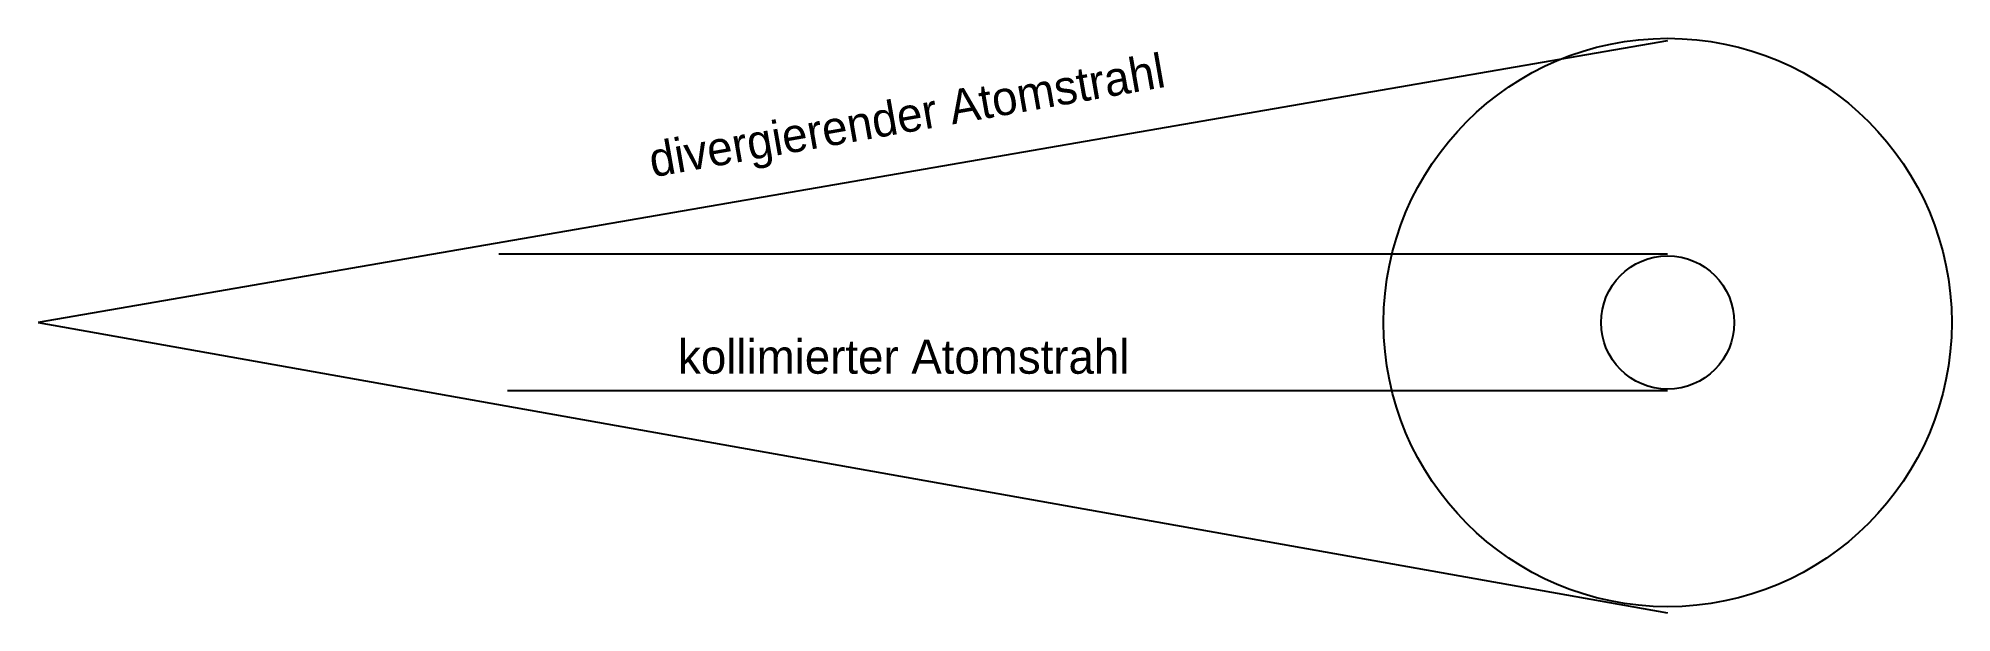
# Model space of a CAD drawing. Extents: x 52 to 276, y 121 to 188.
import ezdxf

# ---------------------------------------------------------------- set-up
doc = ezdxf.new("R2010")
doc.units = 0
doc.header["$LTSCALE"] = 25
doc.linetypes.add('AUSGEZOGEN', pattern=[0])
doc.linetypes.add('GESTRICHELT', pattern=[0])
doc.layers.get('0').update_dxf_attribs({"linetype": 'AUSGEZOGEN'})

msp = doc.modelspace()

# ---------------------------------------------------------------- linework, layer by layer
at = {"color": 0}
for p, q in [((243, 188), (52, 155)), ((52, 155), (243, 121))]:
    msp.add_line(p, q, dxfattribs=at)
at = {"color": 0, "linetype": 'GESTRICHELT'}
for p, q in [((243, 163), (106, 163)), ((243, 147), (107, 147))]:
    msp.add_line(p, q, dxfattribs=at)
at = {"color": 0}
for radius in [33.3, 7.81]:
    msp.add_circle((243, 155), radius, dxfattribs=at)

# ---------------------------------------------------------------- texts
at = {"color": 0, "linetype": 'GESTRICHELT'}
msp.add_text('divergierender Atomstrahl', height=4, rotation=10, dxfattribs=at).set_placement((124, 172))
msp.add_text('kollimierter Atomstrahl', height=4, dxfattribs=at).set_placement((127, 149))

doc.saveas('drawing.dxf')
